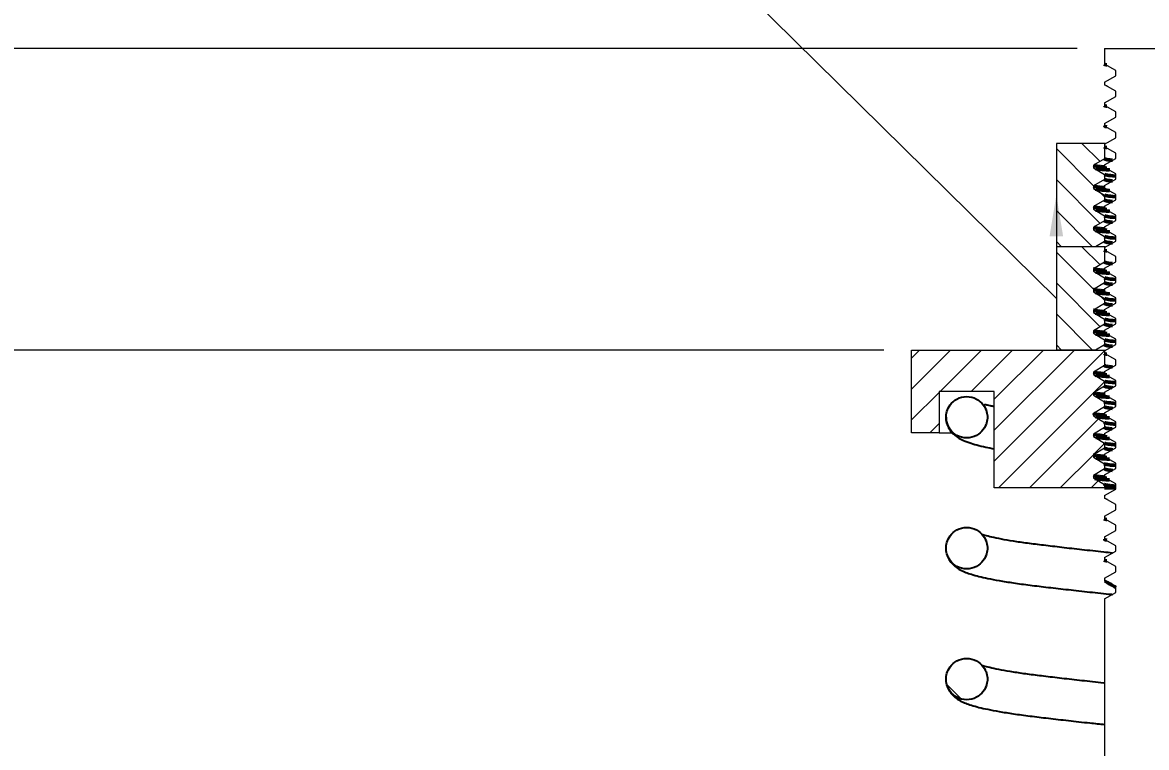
# Model space of a CAD drawing. Header units: millimetres. Extents: x -46397 to 283259, y -8690 to 23983.
# Drawn here: x 185033.1 to 185114.6, y -1677.1 to -1624.5 of the extents above; entities that cross this region are included whole.
import ezdxf
from ezdxf import colors
from ezdxf.entities.mleader import LeaderData, LeaderLine
from ezdxf.math import Vec2, Vec3

# ---------------------------------------------------------------- set-up
doc = ezdxf.new("R2010")
doc.units = ezdxf.units.MM
doc.layers.get('Defpoints').update_dxf_attribs({"lineweight": 0})
doc.layers.add('4.KICH THUOC', color=3, linetype='Continuous', lineweight=9)
doc.layers.add('AM_0', color=7, linetype='Continuous', lineweight=50)
doc.layers.add('DIM', color=8, linetype='Continuous')
doc.styles.add('GHI CHÚ 1', font='isocp_IV25.ttf', dxfattribs={"width": 0.8})
doc.styles.get("Standard").update_dxf_attribs({"font": 'isocp.shx', "width": 0.8})
doc.dimstyles.new('1-30SCALE', dxfattribs={"dimtxt": 75, "dimasz": 75, "dimexe": 37.5, "dimexo": 30, "dimgap": 30, "dimtad": 1, "dimtoh": 1, "dimdec": 0, "dimdsep": 46, "dimtxsty": 'GHI CHÚ 1', "dimcen": 0.09, "dimclrd": 256, "dimclre": 256, "dimclrt": 2, "dimadec": 0, "dimazin": 0, "dimtfac": 1, "dimtdec": 0, "dimtofl": 0, "dimtmove": 0, "dimatfit": 3, "dimfxl": 1, "dimlwd": 0, "dimlwe": 0, "dimarcsym": 0})

# ---------------------------------------------------------------- blocks, each defined once
blk = doc.blocks.new('*D938')
at = {"layer": 'Defpoints', "color": 0, "transparency": 16777216}
for p in [(185010.013, -1626.356), (185111.553, -1626.356, 1.046), (185084.691, -1744.1, 1.046)]:
    blk.add_point(p, dxfattribs=at)
at = {"layer": 'DIM', "linetype": 'Continuous', "lineweight": 0, "transparency": 16777216}
for p, q in [((185109.553, -1626.356), (185008.013, -1626.356)), ((185010.013, -1740.1), (185010.013, -1630.356)), ((185082.691, -1744.1), (185008.013, -1744.1))]:
    blk.add_line(p, q, dxfattribs=at)
at = {"layer": 'DIM', "transparency": 16777216}
for points in [[(185009.346, -1630.356), (185010.679, -1630.356), (185010.013, -1626.356)], [(185009.346, -1740.1), (185010.679, -1740.1), (185010.013, -1744.1)]]:
    blk.add_solid(points, dxfattribs=at)
at = {"layer": 'DIM', "color": 2, "transparency": 16777216, "insert": (185004.895, -1685.228), "char_height": 6, "attachment_point": 5, "rotation": 90, "style": 'GHI CHÚ 1'}
blk.add_mtext('118', dxfattribs=at)
blk = doc.blocks.new('*D939')
at = {"layer": 'Defpoints', "color": 0, "transparency": 16777216}
for p in [(185111.553, -1626.356, 1.046), (185023.266, -1648.236), (185097.553, -1648.236, 1.046)]:
    blk.add_point(p, dxfattribs=at)
at = {"layer": 'DIM', "linetype": 'Continuous', "lineweight": 0, "transparency": 16777216}
for p, q in [((185109.553, -1626.356), (185021.266, -1626.356)), ((185023.266, -1630.356), (185023.266, -1644.236)), ((185095.553, -1648.236), (185021.266, -1648.236))]:
    blk.add_line(p, q, dxfattribs=at)
at = {"layer": 'DIM', "transparency": 16777216}
for points in [[(185022.599, -1630.356), (185023.932, -1630.356), (185023.266, -1626.356)], [(185022.599, -1644.236), (185023.932, -1644.236), (185023.266, -1648.236)]]:
    blk.add_solid(points, dxfattribs=at)
at = {"layer": 'DIM', "color": 2, "transparency": 16777216, "insert": (185018.148, -1637.296), "char_height": 6, "attachment_point": 5, "rotation": 90, "style": 'GHI CHÚ 1'}
blk.add_mtext('22', dxfattribs=at)
blk = doc.blocks.new('*D940')
at = {"layer": 'Defpoints', "color": 0, "transparency": 16777216}
for p in [(185097.553, -1648.236, 1.046), (185023.266, -1697.234), (185099.553, -1697.234, 1.046)]:
    blk.add_point(p, dxfattribs=at)
at = {"layer": 'DIM', "linetype": 'Continuous', "lineweight": 0, "transparency": 16777216}
for p, q in [((185095.553, -1648.236), (185021.266, -1648.236)), ((185023.266, -1652.236), (185023.266, -1693.234)), ((185097.553, -1697.234), (185021.266, -1697.234))]:
    blk.add_line(p, q, dxfattribs=at)
at = {"layer": 'DIM', "transparency": 16777216}
for points in [[(185022.599, -1652.236), (185023.932, -1652.236), (185023.266, -1648.236)], [(185022.599, -1693.234), (185023.932, -1693.234), (185023.266, -1697.234)]]:
    blk.add_solid(points, dxfattribs=at)
at = {"layer": 'DIM', "color": 2, "transparency": 16777216, "insert": (185018.137, -1672.735), "char_height": 6, "attachment_point": 5, "rotation": 90, "style": 'GHI CHÚ 1'}
blk.add_mtext('49', dxfattribs=at)

msp = doc.modelspace()

# ---------------------------------------------------------------- hatches: boundary and pattern name
at = {"linetype": 'Continuous', "lineweight": 18}
h = msp.add_hatch(dxfattribs=at)
h.set_pattern_fill('ANSI31', scale=2, angle=-90, style=0)
h.set_pattern_definition([(315, (184650.214, -1177.712), (4.49013, 4.49013), [])])
edge = h.paths.add_edge_path(flags=0)
edge.add_spline(control_points=[(185100.053, -1672.11), (185100.053, -1675.11), (185103.053, -1675.11), (185103.053, -1672.11), (185103.053, -1669.11), (185100.053, -1669.11), (185100.053, -1672.11)], knot_values=[0, 0, 0, 0, 0.5, 0.5, 0.5, 1, 1, 1, 1], weights=[1, 0.333333, 0.333333, 1, 0.333333, 0.333333, 1], degree=3, periodic=0)
at = {"layer": 'AM_0', "lineweight": 0}
h = msp.add_hatch(dxfattribs=at)
h.set_pattern_fill('ANSI31', color=251, scale=0.5, angle=-90, style=0)
h.set_pattern_definition([(315, (96220.0758, 239290.0908), (1.122532015, 1.122532015), [])])
h.paths.add_polyline_path([(185111.553, -1635.861), (185111.553, -1635.486), (185110.741, -1635.018), (185110.741, -1634.83), (185111.553, -1634.361), (185111.553, -1633.236), (185108.053, -1633.236), (185108.053, -1640.736), (185110.903, -1640.736), (185111.553, -1640.361), (185111.553, -1639.986), (185110.741, -1639.518), (185110.741, -1639.33), (185111.553, -1638.861), (185111.553, -1638.486), (185110.741, -1638.018), (185110.741, -1637.83), (185111.553, -1637.361), (185111.553, -1636.986), (185110.741, -1636.518), (185110.741, -1636.33)], flags=0)
h = msp.add_hatch(dxfattribs=at)
h.set_pattern_fill('ANSI31', color=251, scale=0.5, angle=-90, style=0)
h.set_pattern_definition([(315, (96220.0758, 239282.5908), (1.122532015, 1.122532015), [])])
h.paths.add_polyline_path([(185111.553, -1643.361), (185111.553, -1642.986), (185110.741, -1642.518), (185110.741, -1642.33), (185111.553, -1641.861), (185111.553, -1640.736), (185108.053, -1640.736), (185108.053, -1648.236), (185110.903, -1648.236), (185111.553, -1647.861), (185111.553, -1647.486), (185110.741, -1647.018), (185110.741, -1646.83), (185111.553, -1646.361), (185111.553, -1645.986), (185110.741, -1645.518), (185110.741, -1645.33), (185111.553, -1644.861), (185111.553, -1644.486), (185110.741, -1644.018), (185110.741, -1643.83)], flags=0)
h = msp.add_hatch(dxfattribs=at)
h.set_pattern_fill('ANSI31', color=251, scale=0.5, style=0)
h.set_pattern_definition([(45, (96220.0758, 239282.5908), (-1.122532015, 1.122532015), [])])
h.paths.add_polyline_path([(185110.741, -1655.83), (185111.553, -1655.361), (185111.553, -1654.987), (185110.741, -1654.518), (185110.741, -1654.33), (185111.553, -1653.861), (185111.553, -1653.488), (185110.741, -1653.018), (185110.741, -1652.83), (185111.553, -1652.361), (185111.553, -1651.985), (185110.741, -1651.518), (185110.741, -1651.33), (185111.553, -1650.861), (185111.553, -1650.485), (185110.741, -1650.018), (185110.741, -1649.83), (185111.553, -1649.361), (185111.553, -1648.236), (185097.553, -1648.236), (185097.553, -1654.236), (185099.553, -1654.236), (185099.553, -1651.236), (185103.553, -1651.236), (185103.553, -1658.236), (185111.553, -1658.236), (185111.553, -1657.985), (185110.741, -1657.518), (185110.741, -1657.33), (185111.553, -1656.861), (185111.553, -1656.487), (185110.741, -1656.018)], flags=0)

# ---------------------------------------------------------------- linework, layer by layer
at = {"color": 7, "linetype": 'Continuous', "lineweight": 0}
for p, q in [((185110.903, -1640.736, -0.155), (185108.053, -1640.736, -0.155)), ((185110.903, -1648.236, -0.155), (185108.053, -1648.236, -0.155)), ((185099.553, -1654.236, -0.155), (185100.5, -1654.236, -0.155)), ((185100.062, -1662.62, -0.155), (185100.065, -1662.683, -0.155)), ((185100.062, -1672.119, -0.155), (185100.065, -1672.182, -0.155))]:
    msp.add_line(p, q, dxfattribs=at)
at = {"color": 7, "linetype": 'Continuous', "lineweight": 25}
for points, knots in [([(185100.053, -1653.111, -0.155), (185100.053, -1653.236, -0.155), (185100.068, -1653.378, -0.155), (185100.157, -1653.685, -0.155), (185100.233, -1653.851, -0.155), (185100.473, -1654.171, -0.155), (185100.639, -1654.324, -0.155), (185101.054, -1654.546, -0.155), (185101.303, -1654.611, -0.155), (185101.803, -1654.611, -0.155), (185102.051, -1654.546, -0.155), (185102.466, -1654.324, -0.155), (185102.633, -1654.171, -0.155), (185102.873, -1653.851, -0.155), (185102.948, -1653.685, -0.155), (185103.037, -1653.378, -0.155), (185103.053, -1653.236, -0.155), (185103.053, -1652.986, -0.155), (185103.037, -1652.845, -0.155), (185102.948, -1652.538, -0.155), (185102.873, -1652.371, -0.155), (185102.633, -1652.051, -0.155), (185102.466, -1651.898, -0.155), (185102.051, -1651.677, -0.155), (185101.803, -1651.611, -0.155), (185101.303, -1651.611, -0.155), (185101.054, -1651.677, -0.155), (185100.639, -1651.898, -0.155), (185100.473, -1652.051, -0.155), (185100.233, -1652.371, -0.155), (185100.157, -1652.538, -0.155), (185100.068, -1652.845, -0.155), (185100.053, -1652.986, -0.155), (185100.053, -1653.111, -0.155)], [0, 0, 0, 0, 0.0625, 0.0625, 0.125, 0.125, 0.1875, 0.1875, 0.25, 0.25, 0.3125, 0.3125, 0.375, 0.375, 0.4375, 0.4375, 0.5, 0.5, 0.5625, 0.5625, 0.625, 0.625, 0.6875, 0.6875, 0.75, 0.75, 0.8125, 0.8125, 0.875, 0.875, 0.9375, 0.9375, 1, 1, 1, 1]), ([(185103.553, -1652.353, -0.155), (185103.444, -1652.329, -0.155), (185103.151, -1652.265, -0.155), (185102.951, -1652.216, -0.155), (185102.853, -1652.204, -0.155), (185102.848, -1652.23, -0.155), (185102.847, -1652.237, -0.155)], [0, 0, 0, 0, 0.232216, 0.624683, 0.902723, 1, 1, 1, 1]), ([(185100.06, -1653.104, -0.155), (185100.058, -1653.14, -0.155), (185100.049, -1653.273, -0.155), (185100.096, -1653.515, -0.155), (185100.199, -1653.813, -0.155), (185100.376, -1654.104, -0.155), (185100.568, -1654.318, -0.155), (185100.82, -1654.528, -0.155), (185101.199, -1654.749, -0.155), (185101.696, -1654.951, -0.155), (185102.303, -1655.132, -0.155), (185102.89, -1655.272, -0.155), (185103.344, -1655.359, -0.155), (185103.553, -1655.399, -0.155)], [0, 0, 0, 0, 0.0180176, 0.067036, 0.1108083, 0.1629931, 0.2208562, 0.3130268, 0.4399526, 0.5902858, 0.7240574, 0.8728544, 1, 1, 1, 1]), ([(185100.053, -1662.611, -0.155), (185100.053, -1662.736, -0.155), (185100.068, -1662.877, -0.155), (185100.157, -1663.184, -0.155), (185100.233, -1663.351, -0.155), (185100.473, -1663.671, -0.155), (185100.639, -1663.823, -0.155), (185101.054, -1664.045, -0.155), (185101.303, -1664.111, -0.155), (185101.803, -1664.111, -0.155), (185102.051, -1664.045, -0.155), (185102.466, -1663.823, -0.155), (185102.633, -1663.671, -0.155), (185102.873, -1663.351, -0.155), (185102.948, -1663.184, -0.155), (185103.037, -1662.877, -0.155), (185103.053, -1662.736, -0.155), (185103.053, -1662.486, -0.155), (185103.037, -1662.344, -0.155), (185102.948, -1662.037, -0.155), (185102.873, -1661.871, -0.155), (185102.633, -1661.551, -0.155), (185102.466, -1661.398, -0.155), (185102.051, -1661.176, -0.155), (185101.803, -1661.111, -0.155), (185101.303, -1661.111, -0.155), (185101.054, -1661.176, -0.155), (185100.639, -1661.398, -0.155), (185100.473, -1661.551, -0.155), (185100.233, -1661.871, -0.155), (185100.157, -1662.037, -0.155), (185100.068, -1662.344, -0.155), (185100.053, -1662.486, -0.155), (185100.053, -1662.611, -0.155)], [0, 0, 0, 0, 0.0625, 0.0625, 0.125, 0.125, 0.1875, 0.1875, 0.25, 0.25, 0.3125, 0.3125, 0.375, 0.375, 0.4375, 0.4375, 0.5, 0.5, 0.5625, 0.5625, 0.625, 0.625, 0.6875, 0.6875, 0.75, 0.75, 0.8125, 0.8125, 0.875, 0.875, 0.9375, 0.9375, 1, 1, 1, 1]), ([(185112.127, -1662.962, -0.155), (185111.914, -1662.941, -0.155), (185111.146, -1662.862, -0.155), (185109.907, -1662.727, -0.155), (185108.443, -1662.562, -0.155), (185107.12, -1662.404, -0.155), (185105.944, -1662.257, -0.155), (185104.92, -1662.108, -0.155), (185104.044, -1661.958, -0.155), (185103.318, -1661.806, -0.155), (185102.91, -1661.703, -0.155), (185102.706, -1661.646, -0.155), (185102.683, -1661.651, -0.155), (185102.672, -1661.654, -0.155)], [0, 0, 0, 0, 0.041399, 0.14938, 0.255723, 0.359809, 0.461065, 0.561859, 0.662456, 0.763731, 0.869846, 0.9429, 1, 1, 1, 1]), ([(185100.153, -1663.135, -0.155), (185100.164, -1663.178, -0.155), (185100.216, -1663.369, -0.155), (185100.41, -1663.647, -0.155), (185100.73, -1663.972, -0.155), (185101.082, -1664.188, -0.155), (185101.469, -1664.366, -0.155), (185101.935, -1664.528, -0.155), (185102.44, -1664.665, -0.155), (185103.087, -1664.812, -0.155), (185103.912, -1664.969, -0.155), (185104.93, -1665.132, -0.155), (185106.126, -1665.292, -0.155), (185107.461, -1665.454, -0.155), (185108.912, -1665.622, -0.155), (185110.46, -1665.791, -0.155), (185111.542, -1665.906, -0.155), (185112.108, -1665.963, -0.155), (185112.123, -1665.965, -0.155)], [0, 0, 0, 0, 0.011132, 0.048665, 0.088631, 0.145487, 0.201094, 0.251426, 0.31794, 0.387657, 0.46647, 0.553715, 0.642613, 0.731088, 0.820516, 0.910366, 0.997561, 1, 1, 1, 1]), ([(185100.053, -1672.11, -0.155), (185100.053, -1672.235, -0.155), (185100.068, -1672.376, -0.155), (185100.157, -1672.683, -0.155), (185100.233, -1672.85, -0.155), (185100.473, -1673.17, -0.155), (185100.639, -1673.323, -0.155), (185101.054, -1673.544, -0.155), (185101.303, -1673.61, -0.155), (185101.803, -1673.61, -0.155), (185102.051, -1673.544, -0.155), (185102.466, -1673.323, -0.155), (185102.633, -1673.17, -0.155), (185102.873, -1672.85, -0.155), (185102.948, -1672.683, -0.155), (185103.037, -1672.376, -0.155), (185103.053, -1672.235, -0.155), (185103.053, -1671.985, -0.155), (185103.037, -1671.843, -0.155), (185102.948, -1671.536, -0.155), (185102.873, -1671.37, -0.155), (185102.633, -1671.05, -0.155), (185102.466, -1670.897, -0.155), (185102.051, -1670.676, -0.155), (185101.803, -1670.61, -0.155), (185101.303, -1670.61, -0.155), (185101.054, -1670.676, -0.155), (185100.639, -1670.897, -0.155), (185100.473, -1671.05, -0.155), (185100.233, -1671.37, -0.155), (185100.157, -1671.536, -0.155), (185100.068, -1671.843, -0.155), (185100.053, -1671.985, -0.155), (185100.053, -1672.11, -0.155)], [0, 0, 0, 0, 0.0625, 0.0625, 0.125, 0.125, 0.1875, 0.1875, 0.25, 0.25, 0.3125, 0.3125, 0.375, 0.375, 0.4375, 0.4375, 0.5, 0.5, 0.5625, 0.5625, 0.625, 0.625, 0.6875, 0.6875, 0.75, 0.75, 0.8125, 0.8125, 0.875, 0.875, 0.9375, 0.9375, 1, 1, 1, 1]), ([(185111.553, -1672.403, -0.155), (185111.532, -1672.4, -0.155), (185110.96, -1672.342, -0.155), (185109.909, -1672.227, -0.155), (185108.442, -1672.061, -0.155), (185107.12, -1671.903, -0.155), (185105.944, -1671.756, -0.155), (185104.92, -1671.607, -0.155), (185104.044, -1671.458, -0.155), (185103.318, -1671.305, -0.155), (185102.91, -1671.202, -0.155), (185102.706, -1671.145, -0.155), (185102.683, -1671.151, -0.155), (185102.672, -1671.153, -0.155)], [0, 0, 0, 0, 0.004108, 0.116289, 0.22677, 0.334904, 0.4401, 0.544814, 0.649325, 0.75454, 0.864783, 0.940679, 1, 1, 1, 1]), ([(185100.153, -1672.634, -0.155), (185100.164, -1672.678, -0.155), (185100.216, -1672.868, -0.155), (185100.41, -1673.146, -0.155), (185100.73, -1673.471, -0.155), (185101.082, -1673.688, -0.155), (185101.469, -1673.865, -0.155), (185101.935, -1674.027, -0.155), (185102.44, -1674.165, -0.155), (185103.087, -1674.312, -0.155), (185103.912, -1674.468, -0.155), (185104.93, -1674.631, -0.155), (185106.127, -1674.792, -0.155), (185107.46, -1674.953, -0.155), (185108.915, -1675.121, -0.155), (185110.284, -1675.272, -0.155), (185111.194, -1675.367, -0.155), (185111.553, -1675.404, -0.155)], [0, 0, 0, 0, 0.01149, 0.05023, 0.091482, 0.150167, 0.207563, 0.259514, 0.328168, 0.400127, 0.481476, 0.571527, 0.663284, 0.754605, 0.846911, 0.939651, 1, 1, 1, 1])]:
    msp.add_open_spline(points, degree=3, knots=knots, dxfattribs=at)
at = {"layer": 'AM_0', "color": 3, "lineweight": 18}
for p, q in [((185111.553, -1626.356, -0.155), (185111.553, -1627.481, -0.155)), ((185111.553, -1626.356, -0.155), (185123.553, -1626.356, -0.155)), ((185112.364, -1627.95, -0.155), (185111.553, -1627.481, -0.155)), ((185112.364, -1628.325, -0.155), (185112.364, -1627.95, -0.155)), ((185111.553, -1628.794, -0.155), (185112.364, -1628.325, -0.155)), ((185111.553, -1628.794, -0.155), (185111.553, -1628.981, -0.155)), ((185112.364, -1629.45, -0.155), (185111.553, -1628.981, -0.155)), ((185111.553, -1628.981, -0.155), (185111.725, -1629.034, -0.155)), ((185112.364, -1629.825, -0.155), (185112.364, -1629.45, -0.155)), ((185111.553, -1630.294, -0.155), (185112.364, -1629.825, -0.155)), ((185111.553, -1630.294, -0.155), (185111.553, -1630.481, -0.155)), ((185112.364, -1630.95, -0.155), (185111.553, -1630.481, -0.155)), ((185112.364, -1631.325, -0.155), (185112.364, -1630.95, -0.155)), ((185111.553, -1631.794, -0.155), (185112.364, -1631.325, -0.155)), ((185111.553, -1631.794, -0.155), (185111.553, -1631.981, -0.155)), ((185112.364, -1632.45, -0.155), (185111.553, -1631.981, -0.155)), ((185111.553, -1633.294, -0.155), (185112.364, -1632.825, -0.155)), ((185112.364, -1632.825, -0.155), (185112.364, -1632.45, -0.155)), ((185108.053, -1633.236, -0.155), (185108.053, -1648.236, -0.155)), ((185111.594, -1633.236, -0.155), (185108.053, -1633.236, -0.155)), ((185111.553, -1633.236, -0.155), (185111.553, -1634.361, -0.155)), ((185112.364, -1633.95, -0.155), (185111.553, -1633.481, -0.155)), ((185111.553, -1634.361, -0.155), (185110.741, -1634.83, -0.155)), ((185111.553, -1634.794, -0.155), (185112.364, -1634.325, -0.155)), ((185112.364, -1634.325, -0.155), (185112.364, -1633.95, -0.155)), ((185110.741, -1634.83, -0.155), (185110.741, -1635.018, -0.155)), ((185110.741, -1635.018, -0.155), (185111.553, -1635.486, -0.155)), ((185111.553, -1634.794, -0.155), (185111.553, -1634.981, -0.155)), ((185112.364, -1635.45, -0.155), (185111.553, -1634.981, -0.155)), ((185111.553, -1635.861, -0.155), (185110.741, -1636.33, -0.155)), ((185111.553, -1635.486, -0.155), (185111.553, -1635.861, -0.155)), ((185111.553, -1636.294, -0.155), (185112.364, -1635.825, -0.155)), ((185112.364, -1635.825, -0.155), (185112.364, -1635.45, -0.155)), ((185110.741, -1636.33, -0.155), (185110.741, -1636.518, -0.155)), ((185110.741, -1636.518, -0.155), (185111.553, -1636.986, -0.155)), ((185111.553, -1636.294, -0.155), (185111.553, -1636.481, -0.155)), ((185112.364, -1636.95, -0.155), (185111.553, -1636.481, -0.155)), ((185111.553, -1636.481, -0.155), (185111.725, -1636.534, -0.155)), ((185111.553, -1636.481, -0.155), (185111.725, -1636.534, -0.155)), ((185112.364, -1637.325, -0.155), (185112.364, -1636.95, -0.155)), ((185111.553, -1637.361, -0.155), (185110.741, -1637.83, -0.155)), ((185111.553, -1636.986, -0.155), (185111.553, -1637.361, -0.155)), ((185111.553, -1637.794, -0.155), (185112.364, -1637.325, -0.155)), ((185110.741, -1637.83, -0.155), (185110.741, -1638.018, -0.155)), ((185110.741, -1638.018, -0.155), (185111.553, -1638.486, -0.155)), ((185111.553, -1637.794, -0.155), (185111.553, -1637.981, -0.155)), ((185112.364, -1638.45, -0.155), (185111.553, -1637.981, -0.155)), ((185111.553, -1638.486, -0.155), (185111.553, -1638.861, -0.155)), ((185112.364, -1638.825, -0.155), (185112.364, -1638.45, -0.155)), ((185111.553, -1638.861, -0.155), (185110.741, -1639.33, -0.155)), ((185110.741, -1639.33, -0.155), (185110.741, -1639.518, -0.155)), ((185111.553, -1639.294, -0.155), (185112.364, -1638.825, -0.155)), ((185111.553, -1639.294, -0.155), (185111.553, -1639.481, -0.155)), ((185110.741, -1639.518, -0.155), (185111.553, -1639.986, -0.155)), ((185112.364, -1639.95, -0.155), (185111.553, -1639.481, -0.155)), ((185111.553, -1639.986, -0.155), (185111.553, -1640.361, -0.155)), ((185112.364, -1640.325, -0.155), (185112.364, -1639.95, -0.155)), ((185111.594, -1640.736, -0.155), (185108.053, -1640.736, -0.155)), ((185111.553, -1640.361, -0.155), (185110.903, -1640.736, -0.155)), ((185111.553, -1640.794, -0.155), (185112.364, -1640.325, -0.155)), ((185111.553, -1640.736, -0.155), (185111.553, -1641.861, -0.155)), ((185112.364, -1641.45, -0.155), (185111.553, -1640.981, -0.155)), ((185111.553, -1641.861, -0.155), (185110.741, -1642.33, -0.155)), ((185111.553, -1642.294, -0.155), (185112.364, -1641.825, -0.155)), ((185112.364, -1641.825, -0.155), (185112.364, -1641.45, -0.155)), ((185110.741, -1642.33, -0.155), (185110.741, -1642.518, -0.155)), ((185110.741, -1642.518, -0.155), (185111.553, -1642.986, -0.155)), ((185111.553, -1642.294, -0.155), (185111.553, -1642.481, -0.155)), ((185112.364, -1642.95, -0.155), (185111.553, -1642.481, -0.155)), ((185111.553, -1643.361, -0.155), (185110.741, -1643.83, -0.155)), ((185111.553, -1642.986, -0.155), (185111.553, -1643.361, -0.155)), ((185111.553, -1643.794, -0.155), (185112.364, -1643.325, -0.155)), ((185112.364, -1643.325, -0.155), (185112.364, -1642.95, -0.155)), ((185110.741, -1643.83, -0.155), (185110.741, -1644.018, -0.155)), ((185110.741, -1644.018, -0.155), (185111.553, -1644.486, -0.155)), ((185111.553, -1643.794, -0.155), (185111.553, -1643.981, -0.155)), ((185112.364, -1644.45, -0.155), (185111.553, -1643.981, -0.155)), ((185111.553, -1643.981, -0.155), (185111.725, -1644.034, -0.155)), ((185111.553, -1644.861, -0.155), (185110.741, -1645.33, -0.155)), ((185111.553, -1644.486, -0.155), (185111.553, -1644.861, -0.155)), ((185111.553, -1645.294, -0.155), (185112.364, -1644.825, -0.155)), ((185112.364, -1644.825, -0.155), (185112.364, -1644.45, -0.155)), ((185110.741, -1645.33, -0.155), (185110.741, -1645.518, -0.155)), ((185110.741, -1645.518, -0.155), (185111.553, -1645.986, -0.155)), ((185111.553, -1645.294, -0.155), (185111.553, -1645.481, -0.155)), ((185112.364, -1645.95, -0.155), (185111.553, -1645.481, -0.155)), ((185111.553, -1646.361, -0.155), (185110.741, -1646.83, -0.155)), ((185111.553, -1645.986, -0.155), (185111.553, -1646.361, -0.155)), ((185111.553, -1646.794, -0.155), (185112.364, -1646.325, -0.155)), ((185112.364, -1646.325, -0.155), (185112.364, -1645.95, -0.155)), ((185110.741, -1646.83, -0.155), (185110.741, -1647.018, -0.155)), ((185110.741, -1647.018, -0.155), (185111.553, -1647.486, -0.155)), ((185111.553, -1646.794, -0.155), (185111.553, -1646.981, -0.155)), ((185112.364, -1647.45, -0.155), (185111.553, -1646.981, -0.155)), ((185111.553, -1647.486, -0.155), (185111.553, -1647.861, -0.155)), ((185112.364, -1647.825, -0.155), (185112.364, -1647.45, -0.155)), ((185097.553, -1654.236, -0.155), (185097.553, -1648.236, -0.155)), ((185097.553, -1648.236, -0.155), (185111.594, -1648.236, -0.155)), ((185111.553, -1647.861, -0.155), (185110.903, -1648.236, -0.155)), ((185111.553, -1648.294, -0.155), (185112.364, -1647.825, -0.155)), ((185111.553, -1648.236, -0.155), (185111.553, -1649.361, -0.155)), ((185112.364, -1648.95, -0.155), (185111.553, -1648.481, -0.155)), ((185112.364, -1649.325, -0.155), (185112.364, -1648.95, -0.155)), ((185111.553, -1649.361, -0.155), (185110.741, -1649.83, -0.155)), ((185110.741, -1649.83, -0.155), (185110.741, -1650.018, -0.155)), ((185110.741, -1650.018, -0.155), (185111.553, -1650.486, -0.155)), ((185111.553, -1649.794, -0.155), (185112.364, -1649.325, -0.155)), ((185111.553, -1649.794, -0.155), (185111.553, -1649.981, -0.155)), ((185112.364, -1650.45, -0.155), (185111.553, -1649.981, -0.155)), ((185111.553, -1650.485, -0.155), (185111.553, -1650.861, -0.155)), ((185111.553, -1651.294, -0.155), (185112.364, -1650.825, -0.155)), ((185112.364, -1650.825, -0.155), (185112.364, -1650.45, -0.155)), ((185103.553, -1651.236, -0.155), (185099.553, -1651.236, -0.155)), ((185099.553, -1651.236, -0.155), (185099.553, -1654.236, -0.155)), ((185103.553, -1658.236, -0.155), (185103.553, -1651.236, -0.155)), ((185111.553, -1650.861, -0.155), (185110.741, -1651.33, -0.155)), ((185110.741, -1651.33, -0.155), (185110.741, -1651.518, -0.155)), ((185110.741, -1651.518, -0.155), (185111.553, -1651.986, -0.155)), ((185111.553, -1651.294, -0.155), (185111.553, -1651.481, -0.155)), ((185112.364, -1651.95, -0.155), (185111.553, -1651.481, -0.155)), ((185111.553, -1651.481, -0.155), (185111.725, -1651.534, -0.155)), ((185111.553, -1652.361, -0.155), (185110.741, -1652.83, -0.155)), ((185111.553, -1651.985, -0.155), (185111.553, -1652.361, -0.155)), ((185111.553, -1652.794, -0.155), (185112.364, -1652.325, -0.155)), ((185112.364, -1652.325, -0.155), (185112.364, -1651.95, -0.155)), ((185110.741, -1652.83, -0.155), (185110.741, -1653.018, -0.155)), ((185110.741, -1653.018, -0.155), (185111.553, -1653.486, -0.155)), ((185111.553, -1652.794, -0.155), (185111.553, -1652.981, -0.155)), ((185112.364, -1653.45, -0.155), (185111.553, -1652.981, -0.155)), ((185111.553, -1653.861, -0.155), (185110.741, -1654.33, -0.155)), ((185111.553, -1653.488, -0.155), (185111.553, -1653.861, -0.155)), ((185111.553, -1654.294, -0.155), (185112.364, -1653.825, -0.155)), ((185112.364, -1653.825, -0.155), (185112.364, -1653.45, -0.155)), ((185099.553, -1654.236, -0.155), (185097.553, -1654.236, -0.155)), ((185110.741, -1654.33, -0.155), (185110.741, -1654.518, -0.155)), ((185110.741, -1654.518, -0.155), (185111.553, -1654.986, -0.155)), ((185111.553, -1654.294, -0.155), (185111.553, -1654.481, -0.155)), ((185112.364, -1654.95, -0.155), (185111.553, -1654.481, -0.155)), ((185111.553, -1655.361, -0.155), (185110.741, -1655.83, -0.155)), ((185111.553, -1654.987, -0.155), (185111.553, -1655.361, -0.155)), ((185111.553, -1655.794, -0.155), (185112.364, -1655.325, -0.155)), ((185112.364, -1655.325, -0.155), (185112.364, -1654.95, -0.155)), ((185110.741, -1655.83, -0.155), (185110.741, -1656.018, -0.155)), ((185110.741, -1656.018, -0.155), (185111.553, -1656.486, -0.155)), ((185111.553, -1655.794, -0.155), (185111.553, -1655.981, -0.155)), ((185112.364, -1656.45, -0.155), (185111.553, -1655.981, -0.155)), ((185111.553, -1656.487, -0.155), (185111.553, -1656.861, -0.155)), ((185112.364, -1656.825, -0.155), (185112.364, -1656.45, -0.155)), ((185111.553, -1656.861, -0.155), (185110.741, -1657.33, -0.155)), ((185110.741, -1657.33, -0.155), (185110.741, -1657.518, -0.155)), ((185111.553, -1657.294, -0.155), (185112.364, -1656.825, -0.155)), ((185111.553, -1657.294, -0.155), (185111.553, -1657.481, -0.155)), ((185110.741, -1657.518, -0.155), (185111.553, -1657.986, -0.155)), ((185110.741, -1657.518, -0.155), (185110.78, -1657.531, -0.155)), ((185112.364, -1657.95, -0.155), (185111.553, -1657.481, -0.155)), ((185111.553, -1657.985, -0.155), (185111.553, -1658.236, -0.155)), ((185112.364, -1658.325, -0.155), (185112.364, -1657.95, -0.155)), ((185111.553, -1658.236, -0.155), (185103.553, -1658.236, -0.155)), ((185111.553, -1658.794, -0.155), (185112.364, -1658.325, -0.155)), ((185111.553, -1658.794, -0.155), (185111.553, -1658.981, -0.155)), ((185112.364, -1659.45, -0.155), (185111.553, -1658.981, -0.155)), ((185111.553, -1658.981, -0.155), (185111.725, -1659.034, -0.155)), ((185112.364, -1659.825, -0.155), (185112.364, -1659.45, -0.155)), ((185111.553, -1660.294, -0.155), (185112.364, -1659.825, -0.155)), ((185111.553, -1660.294, -0.155), (185111.553, -1660.481, -0.155)), ((185112.364, -1660.95, -0.155), (185111.553, -1660.481, -0.155)), ((185111.553, -1661.794, -0.155), (185112.364, -1661.325, -0.155)), ((185112.364, -1661.325, -0.155), (185112.364, -1660.95, -0.155)), ((185111.553, -1661.794, -0.155), (185111.553, -1661.981, -0.155)), ((185112.364, -1662.45, -0.155), (185111.553, -1661.981, -0.155)), ((185111.553, -1663.294, -0.155), (185112.364, -1662.825, -0.155)), ((185112.364, -1662.825, -0.155), (185112.364, -1662.45, -0.155)), ((185111.553, -1663.294, -0.155), (185111.553, -1663.481, -0.155)), ((185112.364, -1663.95, -0.155), (185111.553, -1663.481, -0.155)), ((185111.553, -1664.794, -0.155), (185112.364, -1664.325, -0.155)), ((185112.364, -1664.325, -0.155), (185112.364, -1663.95, -0.155)), ((185111.553, -1664.794, -0.155), (185111.553, -1664.981, -0.155)), ((185112.364, -1665.45, -0.155), (185111.553, -1664.981, -0.155)), ((185111.553, -1664.981, -0.155), (185111.605, -1664.997, -0.155)), ((185112.364, -1665.825, -0.155), (185112.364, -1665.45, -0.155)), ((185111.553, -1666.294, -0.155), (185112.364, -1665.825, -0.155))]:
    msp.add_line(p, q, dxfattribs=at)
at = {"layer": 'AM_0', "color": 3, "lineweight": 18, "elevation": -0.155}
msp.add_lwpolyline([(185111.553, -1666.294), (185111.553, -1736.515), (185123.553, -1736.515), (185123.553, -1667.044)], dxfattribs=at)
at = {"layer": 'AM_0', "color": 3}
for points, knots in [([(185111.553, -1627.481, -0.155), (185111.554, -1627.496, -0.155), (185111.555, -1627.513, -0.155), (185111.699, -1627.531, -0.155), (185111.717, -1627.534, -0.155)], [0, 0, 0, 0, 0.876297, 1, 1, 1, 1]), ([(185111.553, -1630.481, -0.155), (185111.558, -1630.496, -0.155), (185111.563, -1630.513, -0.155), (185111.697, -1630.531, -0.155), (185111.713, -1630.534, -0.155)], [0, 0, 0, 0, 0.876673, 1, 1, 1, 1]), ([(185111.553, -1631.981, -0.155), (185111.553, -1631.981, -0.155), (185111.553, -1631.998, -0.155), (185111.633, -1632.016, -0.155), (185111.714, -1632.034, -0.155)], [0, 0, 0, 0, 0.000934, 1, 1, 1, 1]), ([(185111.553, -1633.481, -0.155), (185111.558, -1633.496, -0.155), (185111.563, -1633.513, -0.155), (185111.697, -1633.531, -0.155), (185111.713, -1633.534, -0.155)], [0, 0, 0, 0, 0.8767263, 1, 1, 1, 1]), ([(185111.553, -1633.481, -0.155), (185111.557, -1633.496, -0.155), (185111.563, -1633.513, -0.155), (185111.697, -1633.531, -0.155), (185111.713, -1633.534, -0.155)], [0, 0, 0, 0, 0.877154, 1, 1, 1, 1]), ([(185111.553, -1634.361, -0.155), (185111.58, -1634.382, -0.155), (185111.623, -1634.415, -0.155), (185111.987, -1634.449, -0.155), (185112.127, -1634.463, -0.155)], [0, 0, 0, 0, 0.61572, 1, 1, 1, 1]), ([(185110.741, -1634.83, -0.155), (185110.768, -1634.845, -0.155), (185110.823, -1634.876, -0.155), (185111.125, -1634.915, -0.155), (185111.45, -1634.939, -0.155), (185111.553, -1634.946, -0.155)], [0, 0, 0, 0, 0.401697, 0.811283, 1, 1, 1, 1]), ([(185110.916, -1635.069, -0.155), (185111.02, -1635.083, -0.155), (185111.241, -1635.113, -0.155), (185111.616, -1635.145, -0.155), (185111.909, -1635.16, -0.155), (185111.915, -1635.161, -0.155)], [0, 0, 0, 0, 0.4621191, 0.9880146, 1, 1, 1, 1]), ([(185111.553, -1634.981, -0.155), (185111.553, -1634.996, -0.155), (185111.555, -1635.013, -0.155), (185111.699, -1635.031, -0.155), (185111.717, -1635.034, -0.155)], [0, 0, 0, 0, 0.877581, 1, 1, 1, 1]), ([(185111.553, -1634.981, -0.155), (185111.553, -1634.996, -0.155), (185111.554, -1635.013, -0.155), (185111.699, -1635.031, -0.155), (185111.717, -1635.034, -0.155)], [0, 0, 0, 0, 0.878865, 1, 1, 1, 1]), ([(185111.553, -1635.486, -0.155), (185111.599, -1635.507, -0.155), (185111.694, -1635.547, -0.155), (185112.04, -1635.592, -0.155), (185112.363, -1635.613, -0.155), (185112.364, -1635.613, -0.155)], [0, 0, 0, 0, 0.494779, 0.998175, 1, 1, 1, 1]), ([(185111.553, -1635.861, -0.155), (185111.58, -1635.882, -0.155), (185111.623, -1635.915, -0.155), (185111.987, -1635.949, -0.155), (185112.127, -1635.963, -0.155)], [0, 0, 0, 0, 0.61572, 1, 1, 1, 1]), ([(185110.741, -1636.33, -0.155), (185110.768, -1636.345, -0.155), (185110.823, -1636.376, -0.155), (185111.125, -1636.415, -0.155), (185111.45, -1636.439, -0.155), (185111.553, -1636.446, -0.155)], [0, 0, 0, 0, 0.401697, 0.811283, 1, 1, 1, 1]), ([(185110.916, -1636.569, -0.155), (185111.02, -1636.583, -0.155), (185111.241, -1636.613, -0.155), (185111.616, -1636.645, -0.155), (185111.909, -1636.66, -0.155), (185111.915, -1636.661, -0.155)], [0, 0, 0, 0, 0.462119, 0.988015, 1, 1, 1, 1]), ([(185111.553, -1636.986, -0.155), (185111.599, -1637.007, -0.155), (185111.694, -1637.047, -0.155), (185112.04, -1637.092, -0.155), (185112.363, -1637.113, -0.155), (185112.364, -1637.113, -0.155)], [0, 0, 0, 0, 0.494779, 0.998175, 1, 1, 1, 1]), ([(185111.553, -1637.361, -0.155), (185111.58, -1637.382, -0.155), (185111.623, -1637.415, -0.155), (185111.987, -1637.449, -0.155), (185112.127, -1637.463, -0.155)], [0, 0, 0, 0, 0.6157198, 1, 1, 1, 1]), ([(185110.741, -1637.83, -0.155), (185110.768, -1637.845, -0.155), (185110.823, -1637.876, -0.155), (185111.125, -1637.915, -0.155), (185111.45, -1637.939, -0.155), (185111.553, -1637.946, -0.155)], [0, 0, 0, 0, 0.401697, 0.811283, 1, 1, 1, 1]), ([(185110.916, -1638.069, -0.155), (185111.02, -1638.083, -0.155), (185111.241, -1638.113, -0.155), (185111.616, -1638.145, -0.155), (185111.909, -1638.16, -0.155), (185111.915, -1638.161, -0.155)], [0, 0, 0, 0, 0.462119, 0.988015, 1, 1, 1, 1]), ([(185111.553, -1637.981, -0.155), (185111.557, -1637.996, -0.155), (185111.563, -1638.013, -0.155), (185111.697, -1638.031, -0.155), (185111.713, -1638.034, -0.155)], [0, 0, 0, 0, 0.877314, 1, 1, 1, 1]), ([(185111.553, -1637.981, -0.155), (185111.557, -1637.996, -0.155), (185111.563, -1638.013, -0.155), (185111.697, -1638.031, -0.155), (185111.713, -1638.034, -0.155)], [0, 0, 0, 0, 0.877954, 1, 1, 1, 1]), ([(185111.553, -1638.486, -0.155), (185111.599, -1638.507, -0.155), (185111.694, -1638.547, -0.155), (185112.04, -1638.592, -0.155), (185112.363, -1638.613, -0.155), (185112.364, -1638.613, -0.155)], [0, 0, 0, 0, 0.494779, 0.998175, 1, 1, 1, 1]), ([(185110.741, -1639.33, -0.155), (185110.768, -1639.345, -0.155), (185110.822, -1639.376, -0.155), (185111.134, -1639.416, -0.155), (185111.472, -1639.441, -0.155), (185111.587, -1639.449, -0.155)], [0, 0, 0, 0, 0.3928699, 0.793456, 1, 1, 1, 1]), ([(185111.553, -1638.861, -0.155), (185111.58, -1638.882, -0.155), (185111.623, -1638.915, -0.155), (185111.987, -1638.949, -0.155), (185112.127, -1638.963, -0.155)], [0, 0, 0, 0, 0.61572, 1, 1, 1, 1]), ([(185110.916, -1639.569, -0.155), (185111.02, -1639.583, -0.155), (185111.241, -1639.613, -0.155), (185111.616, -1639.645, -0.155), (185111.909, -1639.66, -0.155), (185111.915, -1639.661, -0.155)], [0, 0, 0, 0, 0.4621191, 0.9880146, 1, 1, 1, 1]), ([(185111.553, -1639.481, -0.155), (185111.553, -1639.482, -0.155), (185111.553, -1639.498, -0.155), (185111.634, -1639.516, -0.155), (185111.714, -1639.534, -0.155)], [0, 0, 0, 0, 0.0034266, 1, 1, 1, 1]), ([(185111.553, -1639.986, -0.155), (185111.599, -1640.007, -0.155), (185111.694, -1640.047, -0.155), (185112.04, -1640.092, -0.155), (185112.363, -1640.113, -0.155), (185112.364, -1640.113, -0.155)], [0, 0, 0, 0, 0.494779, 0.998175, 1, 1, 1, 1]), ([(185111.553, -1640.361, -0.155), (185111.58, -1640.382, -0.155), (185111.623, -1640.415, -0.155), (185111.987, -1640.449, -0.155), (185112.127, -1640.463, -0.155)], [0, 0, 0, 0, 0.61572, 1, 1, 1, 1]), ([(185111.553, -1640.981, -0.155), (185111.557, -1640.996, -0.155), (185111.563, -1641.013, -0.155), (185111.697, -1641.031, -0.155), (185111.713, -1641.034, -0.155)], [0, 0, 0, 0, 0.877154, 1, 1, 1, 1]), ([(185111.553, -1640.981, -0.155), (185111.557, -1640.996, -0.155), (185111.563, -1641.013, -0.155), (185111.697, -1641.031, -0.155), (185111.713, -1641.034, -0.155)], [0, 0, 0, 0, 0.8775807, 1, 1, 1, 1]), ([(185111.553, -1641.861, -0.155), (185111.58, -1641.882, -0.155), (185111.623, -1641.915, -0.155), (185111.987, -1641.949, -0.155), (185112.127, -1641.963, -0.155)], [0, 0, 0, 0, 0.61572, 1, 1, 1, 1]), ([(185110.741, -1642.33, -0.155), (185110.768, -1642.345, -0.155), (185110.823, -1642.376, -0.155), (185111.125, -1642.415, -0.155), (185111.45, -1642.439, -0.155), (185111.553, -1642.446, -0.155)], [0, 0, 0, 0, 0.401697, 0.811283, 1, 1, 1, 1]), ([(185110.916, -1642.569, -0.155), (185111.02, -1642.583, -0.155), (185111.241, -1642.613, -0.155), (185111.616, -1642.645, -0.155), (185111.909, -1642.66, -0.155), (185111.915, -1642.661, -0.155)], [0, 0, 0, 0, 0.4621191, 0.9880146, 1, 1, 1, 1]), ([(185111.553, -1642.481, -0.155), (185111.553, -1642.496, -0.155), (185111.554, -1642.513, -0.155), (185111.699, -1642.531, -0.155), (185111.717, -1642.534, -0.155)], [0, 0, 0, 0, 0.878865, 1, 1, 1, 1]), ([(185111.553, -1642.986, -0.155), (185111.599, -1643.007, -0.155), (185111.694, -1643.047, -0.155), (185112.04, -1643.092, -0.155), (185112.363, -1643.113, -0.155), (185112.364, -1643.113, -0.155)], [0, 0, 0, 0, 0.494779, 0.998175, 1, 1, 1, 1]), ([(185111.553, -1643.361, -0.155), (185111.58, -1643.382, -0.155), (185111.623, -1643.415, -0.155), (185111.987, -1643.449, -0.155), (185112.127, -1643.463, -0.155)], [0, 0, 0, 0, 0.61572, 1, 1, 1, 1]), ([(185110.741, -1643.83, -0.155), (185110.768, -1643.845, -0.155), (185110.823, -1643.876, -0.155), (185111.125, -1643.915, -0.155), (185111.45, -1643.939, -0.155), (185111.553, -1643.946, -0.155)], [0, 0, 0, 0, 0.401697, 0.811283, 1, 1, 1, 1]), ([(185110.916, -1644.069, -0.155), (185111.02, -1644.083, -0.155), (185111.241, -1644.113, -0.155), (185111.616, -1644.145, -0.155), (185111.909, -1644.16, -0.155), (185111.915, -1644.161, -0.155)], [0, 0, 0, 0, 0.462119, 0.988015, 1, 1, 1, 1]), ([(185111.553, -1644.486, -0.155), (185111.599, -1644.507, -0.155), (185111.694, -1644.547, -0.155), (185112.04, -1644.592, -0.155), (185112.363, -1644.613, -0.155), (185112.364, -1644.613, -0.155)], [0, 0, 0, 0, 0.494779, 0.998175, 1, 1, 1, 1]), ([(185111.553, -1644.861, -0.155), (185111.58, -1644.882, -0.155), (185111.623, -1644.915, -0.155), (185111.987, -1644.949, -0.155), (185112.127, -1644.963, -0.155)], [0, 0, 0, 0, 0.6157198, 1, 1, 1, 1]), ([(185110.741, -1645.33, -0.155), (185110.768, -1645.345, -0.155), (185110.823, -1645.376, -0.155), (185111.125, -1645.415, -0.155), (185111.45, -1645.439, -0.155), (185111.553, -1645.446, -0.155)], [0, 0, 0, 0, 0.401697, 0.811283, 1, 1, 1, 1]), ([(185110.916, -1645.569, -0.155), (185111.02, -1645.583, -0.155), (185111.241, -1645.613, -0.155), (185111.616, -1645.645, -0.155), (185111.909, -1645.66, -0.155), (185111.915, -1645.661, -0.155)], [0, 0, 0, 0, 0.462119, 0.988015, 1, 1, 1, 1]), ([(185111.553, -1645.481, -0.155), (185111.557, -1645.496, -0.155), (185111.563, -1645.513, -0.155), (185111.697, -1645.531, -0.155), (185111.713, -1645.534, -0.155)], [0, 0, 0, 0, 0.877954, 1, 1, 1, 1]), ([(185111.553, -1645.986, -0.155), (185111.599, -1646.007, -0.155), (185111.694, -1646.047, -0.155), (185112.04, -1646.092, -0.155), (185112.363, -1646.113, -0.155), (185112.364, -1646.113, -0.155)], [0, 0, 0, 0, 0.494779, 0.998175, 1, 1, 1, 1]), ([(185111.553, -1646.361, -0.155), (185111.58, -1646.382, -0.155), (185111.623, -1646.415, -0.155), (185111.987, -1646.449, -0.155), (185112.127, -1646.463, -0.155)], [0, 0, 0, 0, 0.61572, 1, 1, 1, 1]), ([(185110.741, -1646.83, -0.155), (185110.768, -1646.845, -0.155), (185110.822, -1646.876, -0.155), (185111.134, -1646.916, -0.155), (185111.472, -1646.941, -0.155), (185111.587, -1646.949, -0.155)], [0, 0, 0, 0, 0.3928699, 0.793456, 1, 1, 1, 1]), ([(185110.916, -1647.069, -0.155), (185111.02, -1647.083, -0.155), (185111.241, -1647.113, -0.155), (185111.616, -1647.145, -0.155), (185111.909, -1647.16, -0.155), (185111.915, -1647.161, -0.155)], [0, 0, 0, 0, 0.4621191, 0.9880146, 1, 1, 1, 1]), ([(185111.553, -1646.981, -0.155), (185111.553, -1646.982, -0.155), (185111.553, -1646.998, -0.155), (185111.634, -1647.016, -0.155), (185111.714, -1647.034, -0.155)], [0, 0, 0, 0, 0.0034266, 1, 1, 1, 1]), ([(185111.553, -1647.486, -0.155), (185111.599, -1647.507, -0.155), (185111.694, -1647.547, -0.155), (185112.04, -1647.592, -0.155), (185112.363, -1647.613, -0.155), (185112.364, -1647.613, -0.155)], [0, 0, 0, 0, 0.494779, 0.998175, 1, 1, 1, 1]), ([(185111.553, -1647.861, -0.155), (185111.58, -1647.882, -0.155), (185111.623, -1647.915, -0.155), (185111.987, -1647.949, -0.155), (185112.127, -1647.963, -0.155)], [0, 0, 0, 0, 0.61572, 1, 1, 1, 1]), ([(185111.553, -1648.481, -0.155), (185111.557, -1648.496, -0.155), (185111.563, -1648.513, -0.155), (185111.697, -1648.531, -0.155), (185111.713, -1648.534, -0.155)], [0, 0, 0, 0, 0.8775807, 1, 1, 1, 1]), ([(185110.741, -1649.83, -0.155), (185110.767, -1649.845, -0.155), (185110.814, -1649.873, -0.155), (185111.116, -1649.913, -0.155), (185111.419, -1649.937, -0.155), (185111.553, -1649.947, -0.155)], [0, 0, 0, 0, 0.398083, 0.735996, 1, 1, 1, 1]), ([(185111.553, -1649.361, -0.155), (185111.553, -1649.363, -0.155), (185111.554, -1649.376, -0.155), (185111.63, -1649.404, -0.155), (185111.829, -1649.438, -0.155), (185112.052, -1649.458, -0.155), (185112.123, -1649.465, -0.155)], [0, 0, 0, 0, 0.033312, 0.418438, 0.814733, 1, 1, 1, 1]), ([(185111.553, -1649.981, -0.155), (185111.553, -1649.996, -0.155), (185111.554, -1650.013, -0.155), (185111.699, -1650.031, -0.155), (185111.717, -1650.034, -0.155)], [0, 0, 0, 0, 0.880149, 1, 1, 1, 1]), ([(185110.896, -1650.067, -0.155), (185110.98, -1650.079, -0.155), (185111.157, -1650.104, -0.155), (185111.519, -1650.136, -0.155), (185111.826, -1650.154, -0.155), (185111.913, -1650.16, -0.155)], [0, 0, 0, 0, 0.395239, 0.828618, 1, 1, 1, 1]), ([(185111.553, -1650.485, -0.155), (185111.579, -1650.501, -0.155), (185111.636, -1650.536, -0.155), (185111.938, -1650.577, -0.155), (185112.281, -1650.603, -0.155), (185112.364, -1650.609, -0.155)], [0, 0, 0, 0, 0.388549, 0.850795, 1, 1, 1, 1]), ([(185110.741, -1651.33, -0.155), (185110.751, -1651.34, -0.155), (185110.775, -1651.363, -0.155), (185111.015, -1651.4, -0.155), (185111.283, -1651.429, -0.155), (185111.517, -1651.445, -0.155), (185111.553, -1651.448, -0.155)], [0, 0, 0, 0, 0.264461, 0.600104, 0.938494, 1, 1, 1, 1]), ([(185110.911, -1651.567, -0.155), (185110.947, -1651.574, -0.155), (185111.054, -1651.594, -0.155), (185111.386, -1651.625, -0.155), (185111.751, -1651.649, -0.155), (185111.914, -1651.66, -0.155)], [0, 0, 0, 0, 0.221336, 0.653001, 1, 1, 1, 1]), ([(185111.553, -1650.861, -0.155), (185111.566, -1650.873, -0.155), (185111.594, -1650.897, -0.155), (185111.785, -1650.932, -0.155), (185112.023, -1650.955, -0.155), (185112.122, -1650.965, -0.155)], [0, 0, 0, 0, 0.337932, 0.722464, 1, 1, 1, 1]), ([(185111.553, -1651.985, -0.155), (185111.562, -1651.995, -0.155), (185111.585, -1652.019, -0.155), (185111.796, -1652.056, -0.155), (185112.06, -1652.088, -0.155), (185112.3, -1652.106, -0.155), (185112.364, -1652.111, -0.155)], [0, 0, 0, 0, 0.2543, 0.568855, 0.883413, 1, 1, 1, 1]), ([(185111.553, -1652.361, -0.155), (185111.592, -1652.383, -0.155), (185111.653, -1652.417, -0.155), (185111.995, -1652.453, -0.155), (185112.12, -1652.466, -0.155)], [0, 0, 0, 0, 0.635203, 1, 1, 1, 1]), ([(185110.741, -1652.83, -0.155), (185110.743, -1652.835, -0.155), (185110.753, -1652.852, -0.155), (185110.894, -1652.884, -0.155), (185111.167, -1652.918, -0.155), (185111.45, -1652.939, -0.155), (185111.553, -1652.947, -0.155)], [0, 0, 0, 0, 0.133151, 0.468235, 0.807885, 1, 1, 1, 1]), ([(185110.907, -1653.069, -0.155), (185110.91, -1653.07, -0.155), (185110.967, -1653.084, -0.155), (185111.254, -1653.112, -0.155), (185111.592, -1653.142, -0.155), (185111.867, -1653.157, -0.155), (185111.914, -1653.16, -0.155)], [0, 0, 0, 0, 0.02566, 0.467633, 0.909582, 1, 1, 1, 1]), ([(185111.553, -1652.981, -0.155), (185111.557, -1652.996, -0.155), (185111.563, -1653.013, -0.155), (185111.697, -1653.031, -0.155), (185111.713, -1653.034, -0.155)], [0, 0, 0, 0, 0.8785953, 1, 1, 1, 1]), ([(185111.553, -1653.488, -0.155), (185111.569, -1653.501, -0.155), (185111.602, -1653.528, -0.155), (185111.862, -1653.569, -0.155), (185112.191, -1653.598, -0.155), (185112.364, -1653.613, -0.155)], [0, 0, 0, 0, 0.3138694, 0.6389457, 1, 1, 1, 1]), ([(185111.553, -1653.861, -0.155), (185111.556, -1653.867, -0.155), (185111.565, -1653.885, -0.155), (185111.707, -1653.918, -0.155), (185111.908, -1653.948, -0.155), (185112.097, -1653.964, -0.155), (185112.121, -1653.966, -0.155)], [0, 0, 0, 0, 0.16606, 0.548359, 0.941744, 1, 1, 1, 1]), ([(185110.741, -1654.33, -0.155), (185110.741, -1654.348, -0.155), (185110.807, -1654.368, -0.155), (185111.079, -1654.408, -0.155), (185111.285, -1654.428, -0.155), (185111.552, -1654.448, -0.155)], [0, 0, 0, 0, 0.5, 0.5, 1, 1, 1, 1]), ([(185110.923, -1654.569, -0.155), (185110.977, -1654.578, -0.155), (185111.112, -1654.6, -0.155), (185111.451, -1654.631, -0.155), (185111.788, -1654.652, -0.155), (185111.913, -1654.659, -0.155)], [0, 0, 0, 0, 0.292349, 0.737471, 1, 1, 1, 1]), ([(185111.553, -1654.481, -0.155), (185111.553, -1654.482, -0.155), (185111.553, -1654.498, -0.155), (185111.634, -1654.516, -0.155), (185111.715, -1654.534, -0.155)], [0, 0, 0, 0, 0.004673, 1, 1, 1, 1]), ([(185111.553, -1654.987, -0.155), (185111.553, -1654.987, -0.155), (185111.553, -1655, -0.155), (185111.606, -1655.026, -0.155), (185111.857, -1655.065, -0.155), (185112.117, -1655.094, -0.155), (185112.331, -1655.109, -0.155), (185112.364, -1655.111, -0.155)], [0, 0, 0, 0, 0.003437, 0.316293, 0.629149, 0.942005, 1, 1, 1, 1]), ([(185111.553, -1655.361, -0.155), (185111.579, -1655.377, -0.155), (185111.627, -1655.406, -0.155), (185111.858, -1655.441, -0.155), (185112.066, -1655.46, -0.155), (185112.123, -1655.465, -0.155)], [0, 0, 0, 0, 0.471883, 0.856955, 1, 1, 1, 1]), ([(185110.741, -1655.83, -0.155), (185110.788, -1655.851, -0.155), (185110.866, -1655.884, -0.155), (185111.225, -1655.924, -0.155), (185111.484, -1655.942, -0.155), (185111.553, -1655.947, -0.155)], [0, 0, 0, 0, 0.5358976, 0.8759664, 1, 1, 1, 1]), ([(185110.934, -1656.069, -0.155), (185110.945, -1656.073, -0.155), (185110.996, -1656.089, -0.155), (185111.351, -1656.12, -0.155), (185111.671, -1656.147, -0.155), (185111.91, -1656.161, -0.155), (185111.916, -1656.161, -0.155)], [0, 0, 0, 0, 0.113877, 0.552727, 0.990338, 1, 1, 1, 1]), ([(185111.553, -1655.981, -0.155), (185111.557, -1655.996, -0.155), (185111.563, -1656.013, -0.155), (185111.697, -1656.031, -0.155), (185111.713, -1656.034, -0.155)], [0, 0, 0, 0, 0.878008, 1, 1, 1, 1]), ([(185111.553, -1656.487, -0.155), (185111.56, -1656.495, -0.155), (185111.582, -1656.521, -0.155), (185111.803, -1656.563, -0.155), (185112.186, -1656.596, -0.155), (185112.364, -1656.612, -0.155)], [0, 0, 0, 0, 0.204372, 0.62754, 1, 1, 1, 1]), ([(185110.741, -1657.33, -0.155), (185110.767, -1657.345, -0.155), (185110.815, -1657.373, -0.155), (185111.118, -1657.413, -0.155), (185111.42, -1657.437, -0.155), (185111.553, -1657.447, -0.155)], [0, 0, 0, 0, 0.400483, 0.738495, 1, 1, 1, 1]), ([(185111.553, -1656.861, -0.155), (185111.57, -1656.874, -0.155), (185111.605, -1656.9, -0.155), (185111.811, -1656.935, -0.155), (185112.04, -1656.957, -0.155), (185112.123, -1656.965, -0.155)], [0, 0, 0, 0, 0.383047, 0.777083, 1, 1, 1, 1]), ([(185110.871, -1657.564, -0.155), (185110.963, -1657.577, -0.155), (185111.148, -1657.604, -0.155), (185111.521, -1657.636, -0.155), (185111.828, -1657.654, -0.155), (185111.913, -1657.66, -0.155)], [0, 0, 0, 0, 0.417978, 0.837056, 1, 1, 1, 1]), ([(185111.553, -1657.481, -0.155), (185111.553, -1657.496, -0.155), (185111.554, -1657.513, -0.155), (185111.699, -1657.532, -0.155), (185111.717, -1657.534, -0.155)], [0, 0, 0, 0, 0.881434, 1, 1, 1, 1]), ([(185111.553, -1657.985, -0.155), (185111.555, -1657.99, -0.155), (185111.559, -1658, -0.155), (185111.598, -1658.016, -0.155), (185111.69, -1658.039, -0.155), (185111.901, -1658.069, -0.155), (185112.153, -1658.096, -0.155), (185112.338, -1658.109, -0.155), (185112.364, -1658.111, -0.155)], [0, 0, 0, 0, 0.117058, 0.241851, 0.375086, 0.675648, 0.953365, 1, 1, 1, 1]), ([(185111.553, -1658.236, -0.155), (185111.576, -1658.236, -0.155), (185111.624, -1658.236, -0.155), (185111.918, -1658.236, -0.155), (185112.239, -1658.236, -0.155), (185112.364, -1658.236, -0.155)], [0, 0, 0, 0, 0.378705, 0.757409, 1, 1, 1, 1]), ([(185111.553, -1660.481, -0.155), (185111.557, -1660.496, -0.155), (185111.563, -1660.513, -0.155), (185111.697, -1660.531, -0.155), (185111.713, -1660.534, -0.155)], [0, 0, 0, 0, 0.879236, 1, 1, 1, 1]), ([(185111.553, -1661.981, -0.155), (185111.553, -1661.982, -0.155), (185111.553, -1661.998, -0.155), (185111.634, -1662.016, -0.155), (185111.715, -1662.034, -0.155)], [0, 0, 0, 0, 0.005919, 1, 1, 1, 1]), ([(185111.553, -1663.481, -0.155), (185111.557, -1663.496, -0.155), (185111.563, -1663.513, -0.155), (185111.697, -1663.531, -0.155), (185111.713, -1663.534, -0.155)], [0, 0, 0, 0, 0.878435, 1, 1, 1, 1]), ([(185111.566, -1664.997, -0.155), (185111.701, -1665.075, -0.155), (185111.967, -1665.229, -0.155), (185112.234, -1665.383, -0.155), (185112.364, -1665.459, -0.155)], [0, 0, 0, 0, 0.50793, 1, 1, 1, 1])]:
    msp.add_open_spline(points, degree=3, knots=knots, dxfattribs=at)

# ---------------------------------------------------------------- dimensions: what is measured, and where the dimension line sits
at = {"layer": 'DIM'}
for base, p1, p2, picture, middle in [((185010.013, -1626.356, -1.2), (185084.691, -1744.1, -0.155), (185111.553, -1626.356, -0.155), '*D938', (185004.895, -1685.228, -1.2)), ((185023.266, -1648.236, -1.2), (185111.553, -1626.356, -0.155), (185097.553, -1648.236, -0.155), '*D939', (185018.148, -1637.296, -1.2)), ((185023.266, -1697.234, -1.2), (185097.553, -1648.236, -0.155), (185099.553, -1697.234, -0.155), '*D940', (185018.137, -1672.735, -1.2))]:
    dim = msp.add_linear_dim(base=base, p1=p1, p2=p2, angle=90, dimstyle='1-30SCALE', override={"dimtxt": 6, "dimasz": 4, "dimexe": 2, "dimexo": 2, "dimgap": 2, "dimtmove": 1}, dxfattribs=at)
    dim.commit()
    dim.dimension.update_dxf_attribs({"geometry": picture, "text_midpoint": middle})

# ---------------------------------------------------------------- leaders
at = {"layer": '4.KICH THUOC', "color": 1, "ltscale": 5}
ml = msp.add_multileader_mtext('Standard', dxfattribs=at)
ml.set_content('PP3', color=1)
ml.set_leader_properties(color=3, lineweight=9)
ml.build(insert=Vec2(0, 0))
ml.multileader.update_dxf_attribs({"has_dogleg": 0, "text_left_attachment_type": 5, "text_right_attachment_type": 6, "dogleg_length": 0.125, "arrow_head_size": 3, "scale": 300})
ctx = ml.context
ctx.base_point, ctx.scale, ctx.char_height, ctx.arrow_head_size, ctx.landing_gap_size, ctx.plane_origin = Vec3(185066.113, -1617.472, -5.354), 300, 5.4, 3, 2.859, Vec3(185205.524, -1627.663, -5.354)
ctx.left_attachment, ctx.right_attachment = 5, 6
notes = []
notes.append((ctx, [(0, (1, 1, 0), (185085.413, -1617.472, -5.354), (-1, 0), 4.764, [(1, [(185108.053, -1636.986, -5.354), (185108.053, -1644.486, -5.354)], 0, [])])]))
ctx.mtext.insert, ctx.mtext.width, ctx.mtext.flow_direction = Vec3(185068.971, -1610.992, -5.354), 14.33546, 5
for ctx, leaders in notes:
    for number, flags, end, landing, length, lines in leaders:
        leader = LeaderData()
        leader.index, (leader.has_last_leader_line, leader.has_dogleg_vector, leader.attachment_direction) = number, flags
        leader.last_leader_point, leader.dogleg_vector, leader.dogleg_length = Vec3(end), Vec3(landing), length
        for number, points, colour, breaks in lines:
            line = LeaderLine()
            line.index, line.vertices, line.color, line.breaks = number, Vec3.list(points), colors.encode_raw_color(colour), breaks
            leader.lines.append(line)
        ctx.leaders.append(leader)

doc.saveas('drawing.dxf')
